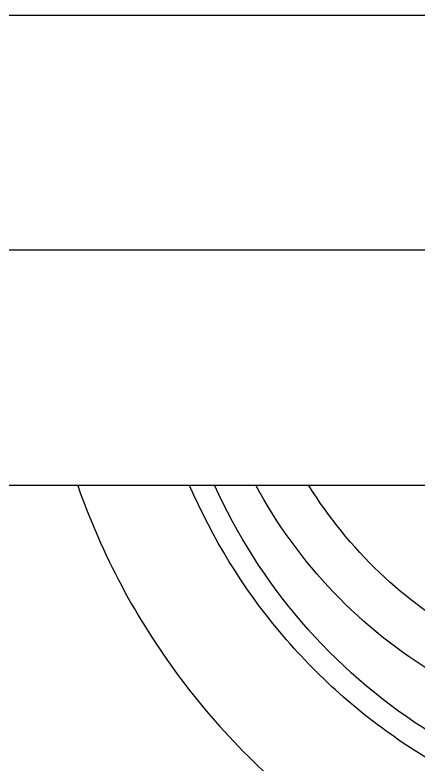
# Model space of a CAD drawing. Header units: millimetres. Extents: x 18456 to 179493, y -203649 to 469211.
# Drawn here: x 142794.81 to 142811.14, y 131213.13 to 131243.45 of the extents above; entities that cross this region are included whole.
import ezdxf

# ---------------------------------------------------------------- set-up
doc = ezdxf.new("R2010")
doc.units = ezdxf.units.MM
doc.layers.add('X-평면도(기본형)$0$FUR', color=6, linetype='Continuous', true_color=0xff00ff)

# ---------------------------------------------------------------- blocks, each defined once
blk = doc.blocks.new('X-평면도(기본형)$0$A$C5C7666B6')
at = {"layer": 'X-평면도(기본형)$0$FUR'}
for p, q in [((94.3, 134.855), (499.834, 134.855)), ((94.3, 115.855), (499.834, 115.855))]:
    blk.add_line(p, q, dxfattribs=at)
at = {"layer": 'X-평면도(기본형)$0$FUR', "color": 1, "true_color": 0xff0000}
blk.add_line((600.324, 125.355), (-4.7, 125.355), dxfattribs=at)
at = {"layer": 'X-평면도(기본형)$0$FUR'}
for points, knots in [([(505.325, 25.355), (499.208, 25.355), (486.942, 26.493), (469.193, 31.554), (452.663, 39.798), (437.924, 50.945), (425.471, 64.614), (415.727, 80.345), (409.024, 97.596), (406.731, 109.738), (406.149, 115.849)], [0, 0, 0, 0, 18.351189, 36.706883, 55.070871, 73.445905, 91.833231, 110.232439, 128.641521, 147.057145, 147.057145, 147.057145, 147.057145]), ([(505.151, 27.355), (499.165, 27.355), (487.161, 28.467), (469.79, 33.414), (453.609, 41.472), (439.175, 52.368), (426.974, 65.733), (417.417, 81.116), (410.83, 97.989), (408.565, 109.869), (407.984, 115.849)], [0, 0, 0, 0, 17.958527, 35.921638, 53.893182, 71.875962, 89.87125, 107.878636, 125.896092, 143.92024, 143.92024, 143.92024, 143.92024])]:
    blk.add_open_spline(points, degree=3, knots=knots, dxfattribs=at)
at = {"layer": 'X-평면도(기본형)$0$FUR', "color": 8, "true_color": 0x808080}
for points, knots in [([(505.104, 31.881), (499.412, 31.881), (487.999, 32.935), (471.478, 37.623), (456.083, 45.262), (442.338, 55.593), (430.704, 68.269), (421.571, 82.865), (415.247, 98.882), (413.043, 110.167), (412.465, 115.85)], [0, 0, 0, 0, 17.075597, 34.155429, 51.243062, 68.341099, 85.450732, 102.571607, 119.701872, 136.838428, 136.838428, 136.838428, 136.838428]), ([(505.017, 32.845), (499.388, 32.845), (488.102, 33.886), (471.763, 38.52), (456.536, 46.069), (442.939, 56.28), (431.425, 68.808), (422.383, 83.236), (416.115, 99.072), (413.925, 110.23), (413.347, 115.849)], [0, 0, 0, 0, 16.886213, 33.776697, 50.675057, 67.583917, 84.504486, 101.436409, 118.377824, 135.325608, 135.325608, 135.325608, 135.325608]), ([(477.716, 115.842), (478.203, 114.444), (479.394, 111.72), (481.783, 107.961), (484.72, 104.614), (488.134, 101.76), (491.945, 99.466), (496.062, 97.788), (500.386, 96.764), (503.342, 96.535), (504.817, 96.535)], [0, 0, 0, 0, 4.4398, 8.877442, 13.31259, 17.745139, 22.175237, 26.603258, 31.029698, 35.455487, 35.455487, 35.455487, 35.455487]), ([(504.192, 101.355), (501.882, 101.355), (497.233, 102.037), (490.867, 105.02), (485.617, 109.704), (483.154, 113.714), (482.239, 115.841)], [0, 0, 0, 0, 6.930068, 13.863996, 20.804317, 27.751502, 27.751502, 27.751502, 27.751502]), ([(504.105, 102.355), (501.927, 102.355), (497.544, 102.988), (491.524, 105.757), (486.525, 110.115), (484.142, 113.857), (483.242, 115.847)], [0, 0, 0, 0, 6.534457, 13.072774, 19.617495, 26.169184, 26.169184, 26.169184, 26.169184]), ([(502.449, 105.355), (500.668, 105.355), (497.086, 105.84), (492.114, 107.972), (487.884, 111.349), (485.759, 114.278), (484.913, 115.849)], [0, 0, 0, 0, 5.343694, 10.689668, 16.039496, 21.393715, 21.393715, 21.393715, 21.393715]), ([(502.275, 107.355), (500.764, 107.355), (497.728, 107.743), (493.475, 109.45), (489.784, 112.172), (487.853, 114.552), (487.054, 115.839)], [0, 0, 0, 0, 4.532548, 9.067226, 13.605586, 18.14828, 18.14828, 18.14828, 18.14828])]:
    blk.add_open_spline(points, degree=3, knots=knots, dxfattribs=at)
blk = doc.blocks.new('X-평면도(기본형)$0$ba15002700')
at = {"layer": 'X-평면도(기본형)$0$FUR'}
blk.add_blockref('X-평면도(기본형)$0$A$C5C7666B6', (0, -575.355), dxfattribs=at)

msp = doc.modelspace()

# ---------------------------------------------------------------- block references
msp.add_blockref('X-평면도(기본형)$0$ba15002700', (142319.629, 131683.947))

doc.saveas('drawing.dxf')
